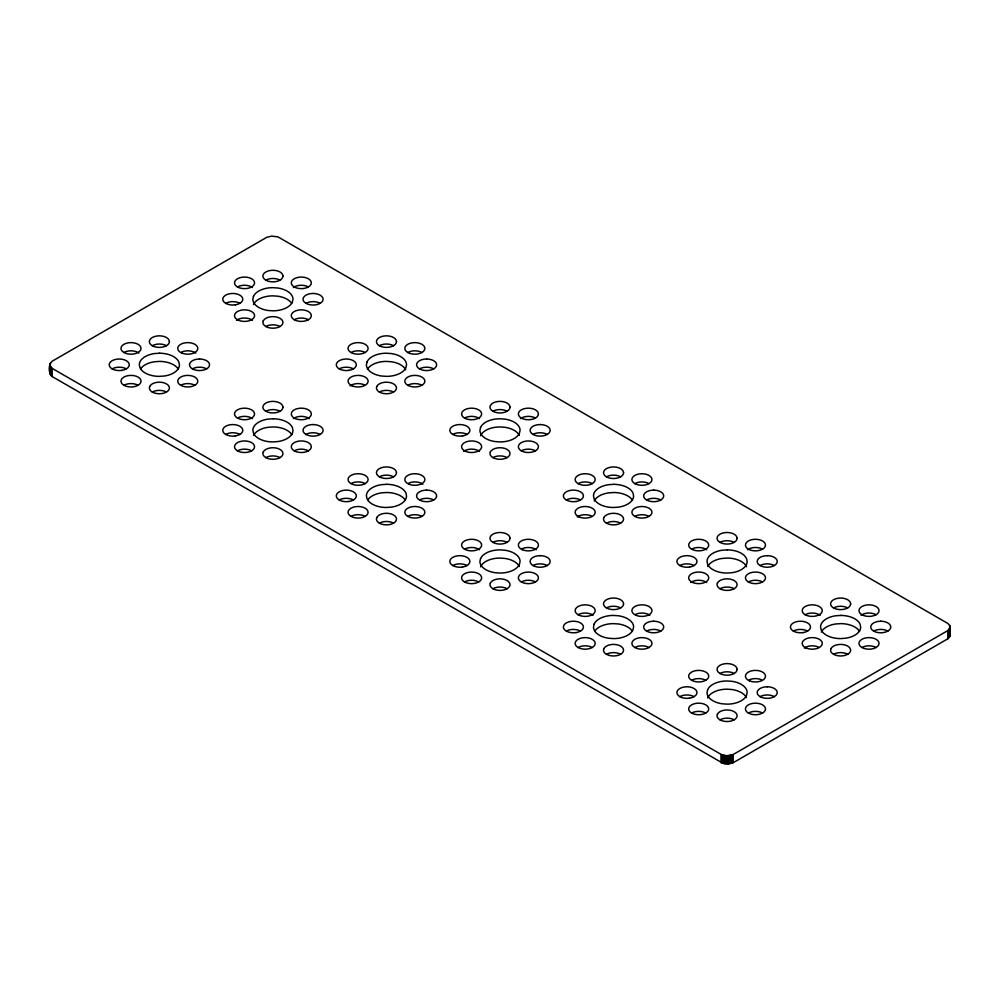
<?xml version="1.0" encoding="UTF-8"?>
<svg xmlns="http://www.w3.org/2000/svg" width="1000" height="1000" viewBox="0 0 1000 1000"><rect width="100%" height="100%" fill="white"/><g stroke="black" fill="none" stroke-linecap="round" stroke-linejoin="round"><path stroke-width="1.5" d="M50.087 364.038L50.338 366.287L52.075 368.325L722.062 754.938L727.075 755.713L733.188 754.513L947.925 630.538L949.912 627.762L949.663 625.513L947.925 623.488L277.938 236.863L271.613 236.137L266.812 237.288L52.075 361.262C48.238 364.787 48.238 373 52.075 376.512L723.238 763.462L728.388 763.863L733.188 762.712L947.925 638.737L949.912 635.962L950 627.013M50.338 371.488L50.087 373.75M138.1 385.275L139.688 384.075A10.037 5.8 0 0 0 138.1 377.088A10.037 5.8 0 0 0 125.975 376.163L123.9 377.088A10.037 5.8 0 0 0 123.9 385.275A10.037 5.8 0 0 0 138.1 385.275A10.037 5.8 0 0 0 125.975 384.363L123.9 385.275M293.412 287.55L294.212 286.95A10.037 5.8 0 0 1 308.4 286.95A10.037 5.8 0 0 0 308.4 278.762A10.037 5.8 0 0 0 294.212 278.762L292.613 279.962A10.037 5.8 0 0 0 294.212 286.95A10.037 5.8 0 0 0 306.325 287.875L308.4 286.95M251.637 450.825L253.225 449.625A10.037 5.8 0 0 0 251.637 442.638A10.037 5.8 0 0 0 239.525 441.712L237.438 442.638A10.037 5.8 0 0 0 237.438 450.825A10.037 5.8 0 0 0 251.637 450.825A10.037 5.8 0 0 0 239.525 449.913L237.438 450.825M365.175 516.375L366.763 515.175A10.037 5.8 0 0 0 365.175 508.188A10.037 5.8 0 0 0 353.062 507.262L350.975 508.188A10.037 5.8 0 0 0 350.975 516.375A10.037 5.8 0 0 0 365.175 516.375A10.037 5.8 0 0 0 353.062 515.462L350.975 516.375M520.487 418.65L521.287 418.05A10.037 5.8 0 0 1 535.475 418.05A10.037 5.8 0 0 0 535.475 409.862A10.037 5.8 0 0 0 521.287 409.862L519.7 411.062A10.037 5.8 0 0 0 521.287 418.05A10.037 5.8 0 0 0 533.4 418.975L535.475 418.05M478.713 581.95L480.3 580.75A10.037 5.8 0 0 0 478.713 573.75A10.037 5.8 0 0 0 466.6 572.825L464.525 573.75A10.037 5.8 0 0 0 464.525 581.95A10.037 5.8 0 0 0 478.713 581.95A10.037 5.8 0 0 0 466.6 581.025L464.525 581.95M592.25 647.5L593.85 646.3A10.037 5.8 0 0 0 592.25 639.3A10.037 5.8 0 0 0 580.138 638.387L578.062 639.3A10.037 5.8 0 0 0 578.062 647.5A10.037 5.8 0 0 0 592.25 647.5A10.037 5.8 0 0 0 580.138 646.575L578.062 647.5M747.575 549.775L748.363 549.175A10.037 5.8 0 0 1 762.562 549.175A10.037 5.8 0 0 0 762.562 540.975A10.037 5.8 0 0 0 748.363 540.975L746.775 542.175A10.037 5.8 0 0 0 748.363 549.175A10.037 5.8 0 0 0 760.475 550.087L762.562 549.175M705.788 713.05L707.387 711.85A10.037 5.8 0 0 0 705.788 704.85A10.037 5.8 0 0 0 693.675 703.938L691.6 704.85A10.037 5.8 0 0 0 691.6 713.05A10.037 5.8 0 0 0 705.788 713.05A10.037 5.8 0 0 0 693.675 712.125L691.6 713.05M861.112 615.325L861.9 614.725A10.037 5.8 0 0 1 876.1 614.725A10.037 5.8 0 0 0 876.1 606.525A10.037 5.8 0 0 0 861.9 606.525L860.312 607.725A10.037 5.8 0 0 0 861.9 614.725A10.037 5.8 0 0 0 874.025 615.638L876.1 614.725M421.938 352.5L419.862 353.425A10.037 5.8 0 0 1 407.75 352.5A10.037 5.8 0 0 1 406.15 345.513L407.75 344.312A10.037 5.8 0 0 1 421.938 344.312A10.037 5.8 0 0 1 421.938 352.5A10.037 5.8 0 0 0 407.75 352.5M649.025 483.625L646.938 484.538A10.037 5.8 0 0 1 634.825 483.625A10.037 5.8 0 0 1 633.237 476.625L634.825 475.425A10.037 5.8 0 0 1 649.025 475.425A10.037 5.8 0 0 1 649.025 483.625A10.037 5.8 0 0 0 634.825 483.625M237.438 286.95A10.037 5.8 0 0 1 251.637 286.95A10.037 5.8 0 0 0 253.225 279.962L251.637 278.762A10.037 5.8 0 0 0 237.438 278.762A10.037 5.8 0 0 0 237.438 286.95L239.525 287.875A10.037 5.8 0 0 0 251.637 286.95L252.425 287.55M308.4 319.725L306.325 318.812A10.037 5.8 0 0 0 294.212 319.725L292.613 318.525A10.037 5.8 0 0 1 294.212 311.537A10.037 5.8 0 0 1 306.325 310.613L308.4 311.537A10.037 5.8 0 0 1 308.4 319.725A10.037 5.8 0 0 1 294.212 319.725M350.975 352.5L353.062 353.425A10.037 5.8 0 0 0 365.175 352.5A10.037 5.8 0 0 0 366.763 345.513L365.175 344.312A10.037 5.8 0 0 0 350.975 344.312A10.037 5.8 0 0 0 350.975 352.5A10.037 5.8 0 0 1 365.175 352.5M421.938 385.275L419.862 384.363A10.037 5.8 0 0 0 407.75 385.275L406.15 384.075A10.037 5.8 0 0 1 407.75 377.088A10.037 5.8 0 0 1 419.862 376.163L421.938 377.088A10.037 5.8 0 0 1 421.938 385.275A10.037 5.8 0 0 1 407.75 385.275M464.525 418.05A10.037 5.8 0 0 1 478.713 418.05A10.037 5.8 0 0 0 480.3 411.062L478.713 409.862A10.037 5.8 0 0 0 464.525 409.862A10.037 5.8 0 0 0 464.525 418.05L466.6 418.975A10.037 5.8 0 0 0 478.713 418.05L479.513 418.65M535.475 450.825L533.4 449.913A10.037 5.8 0 0 0 521.287 450.825L519.7 449.625A10.037 5.8 0 0 1 521.287 442.638A10.037 5.8 0 0 1 533.4 441.712L535.475 442.638A10.037 5.8 0 0 1 535.475 450.825A10.037 5.8 0 0 1 521.287 450.825M578.062 483.625L580.138 484.538A10.037 5.8 0 0 0 592.25 483.625A10.037 5.8 0 0 0 593.85 476.625L592.25 475.425A10.037 5.8 0 0 0 578.062 475.425A10.037 5.8 0 0 0 578.062 483.625A10.037 5.8 0 0 1 592.25 483.625M649.025 516.4L646.938 515.475A10.037 5.8 0 0 0 634.825 516.4L633.237 515.2A10.037 5.8 0 0 1 634.825 508.2A10.037 5.8 0 0 1 646.938 507.275L649.025 508.2A10.037 5.8 0 0 1 649.025 516.4A10.037 5.8 0 0 1 634.825 516.4M691.6 549.175A10.037 5.8 0 0 1 705.788 549.175A10.037 5.8 0 0 0 707.387 542.175L705.788 540.975A10.037 5.8 0 0 0 691.6 540.975A10.037 5.8 0 0 0 691.6 549.175L693.675 550.087A10.037 5.8 0 0 0 705.788 549.175L706.587 549.775M762.562 581.95L760.475 581.025A10.037 5.8 0 0 0 748.363 581.95L746.775 580.75A10.037 5.8 0 0 1 748.363 573.75A10.037 5.8 0 0 1 760.475 572.825L762.562 573.75A10.037 5.8 0 0 1 762.562 581.95A10.037 5.8 0 0 1 748.363 581.95M805.138 614.725A10.037 5.8 0 0 1 819.325 614.725A10.037 5.8 0 0 0 820.925 607.725L819.325 606.525A10.037 5.8 0 0 0 805.138 606.525A10.037 5.8 0 0 0 805.138 614.725L807.212 615.638A10.037 5.8 0 0 0 819.325 614.725L820.125 615.325M876.1 647.5L874.025 646.575A10.037 5.8 0 0 0 861.9 647.5L860.312 646.3A10.037 5.8 0 0 1 861.9 639.3A10.037 5.8 0 0 1 874.025 638.387L876.1 639.3A10.037 5.8 0 0 1 876.1 647.5A10.037 5.8 0 0 1 861.9 647.5M123.9 352.5A10.037 5.8 0 0 1 138.1 352.5A10.037 5.8 0 0 0 139.688 345.513L138.1 344.312A10.037 5.8 0 0 0 123.9 344.312A10.037 5.8 0 0 0 123.9 352.5L125.975 353.425A10.037 5.8 0 0 0 138.1 352.5L138.887 353.1M194.862 385.275L192.787 384.363A10.037 5.8 0 0 0 180.675 385.275L179.075 384.075A10.037 5.8 0 0 1 180.675 377.088A10.037 5.8 0 0 1 192.787 376.163L194.862 377.088A10.037 5.8 0 0 1 194.862 385.275A10.037 5.8 0 0 1 180.675 385.275M237.438 418.05A10.037 5.8 0 0 1 251.637 418.05A10.037 5.8 0 0 0 253.225 411.062L251.637 409.862A10.037 5.8 0 0 0 237.438 409.862A10.037 5.8 0 0 0 237.438 418.05L239.525 418.975A10.037 5.8 0 0 0 251.637 418.05L252.425 418.65M308.4 450.825L306.325 449.913A10.037 5.8 0 0 0 294.212 450.825L292.613 449.625A10.037 5.8 0 0 1 294.212 442.638A10.037 5.8 0 0 1 306.325 441.712L308.4 442.638A10.037 5.8 0 0 1 308.4 450.825A10.037 5.8 0 0 1 294.212 450.825M350.975 483.6L353.062 484.525A10.037 5.8 0 0 0 365.175 483.6A10.037 5.8 0 0 0 366.763 476.613L365.175 475.412A10.037 5.8 0 0 0 350.975 475.412A10.037 5.8 0 0 0 350.975 483.6A10.037 5.8 0 0 1 365.175 483.6M421.938 516.375L419.862 515.462A10.037 5.8 0 0 0 407.75 516.375L406.15 515.175A10.037 5.8 0 0 1 407.75 508.188A10.037 5.8 0 0 1 419.862 507.262L421.938 508.188A10.037 5.8 0 0 1 421.938 516.375A10.037 5.8 0 0 1 407.75 516.375M464.525 549.175A10.037 5.8 0 0 1 478.713 549.175A10.037 5.8 0 0 0 480.3 542.175L478.713 540.975A10.037 5.8 0 0 0 464.525 540.975A10.037 5.8 0 0 0 464.525 549.175L466.6 550.087A10.037 5.8 0 0 0 478.713 549.175L479.513 549.775M535.475 581.95L533.4 581.025A10.037 5.8 0 0 0 521.287 581.95L519.7 580.75A10.037 5.8 0 0 1 521.287 573.75A10.037 5.8 0 0 1 533.4 572.825L535.475 573.75A10.037 5.8 0 0 1 535.475 581.95A10.037 5.8 0 0 1 521.287 581.95M578.062 614.725A10.037 5.8 0 0 1 592.25 614.725A10.037 5.8 0 0 0 593.85 607.725L592.25 606.525A10.037 5.8 0 0 0 578.062 606.525A10.037 5.8 0 0 0 578.062 614.725L580.138 615.638A10.037 5.8 0 0 0 592.25 614.725L593.05 615.325M649.025 647.5L646.938 646.575A10.037 5.8 0 0 0 634.825 647.5L633.237 646.3A10.037 5.8 0 0 1 634.825 639.3A10.037 5.8 0 0 1 646.938 638.387L649.025 639.3A10.037 5.8 0 0 1 649.025 647.5A10.037 5.8 0 0 1 634.825 647.5M691.6 680.275L693.675 681.188A10.037 5.8 0 0 0 705.788 680.275A10.037 5.8 0 0 0 707.387 673.275L705.788 672.075A10.037 5.8 0 0 0 691.6 672.075A10.037 5.8 0 0 0 691.6 680.275A10.037 5.8 0 0 1 705.788 680.275M762.562 713.05L760.475 712.125A10.037 5.8 0 0 0 748.363 713.05L746.775 711.85A10.037 5.8 0 0 1 748.363 704.85A10.037 5.8 0 0 1 760.475 703.938L762.562 704.85A10.037 5.8 0 0 1 762.562 713.05A10.037 5.8 0 0 1 748.363 713.05M949.663 633.713L950 635.2M949.912 626.25L949.912 635.962M949.663 625.513L949.663 636.7M949.237 629.225L949.237 637.425M948.65 629.913L948.65 638.1M947.925 630.538L947.925 638.737M733.188 754.513L733.188 762.712M732.1 754.938L732.1 763.138M730.925 755.275L730.925 763.462M729.675 755.512L729.675 763.713M728.388 755.662L728.388 763.863M727.075 755.713L727.075 763.913M725.763 755.662L725.763 763.863M724.475 755.512L724.475 763.713M723.238 755.275L723.238 763.462M722.062 754.938L722.062 763.138M720.975 754.513L720.975 762.712M52.075 368.325L52.075 376.512M51.35 367.688L51.35 375.887M50.763 367.013L50.763 375.2M50.338 363.3L50.338 374.487M379.363 476.812A10.037 5.8 0 0 1 393.562 476.812M192.425 368.888A10.037 5.8 0 0 1 196.925 367.388L199.525 367.2A10.037 5.8 0 0 1 206.625 368.888M265.825 411.262A10.037 5.8 0 0 1 280.012 411.262M339.225 499.988A10.037 5.8 0 0 1 346.312 498.3L348.913 498.5A10.037 5.8 0 0 1 353.413 499.988M408.8 483.075A10.037 5.8 0 0 1 422.85 484.212M253.612 435.375A20.075 11.587 0 0 1 268 427.3L273.212 426.95A20.075 11.587 0 0 1 291.875 434.738M379.363 523.175A10.037 5.8 0 0 1 393.562 523.175M181.713 351.975A10.037 5.8 0 0 1 195.775 353.113M152.287 392.062A10.037 5.8 0 0 1 166.475 392.062M112.15 368.888A10.037 5.8 0 0 1 119.237 367.2L121.838 367.388A10.037 5.8 0 0 1 126.337 368.888M533.05 434.438A10.037 5.8 0 0 1 537.55 432.938L540.138 432.75A10.037 5.8 0 0 1 547.238 434.438M463.612 451.438A10.037 5.8 0 0 1 479.538 451.362M225.688 434.438A10.037 5.8 0 0 1 232.775 432.75L235.375 432.938A10.037 5.8 0 0 1 239.875 434.438M140.625 368.875A20.075 11.587 0 0 1 154.462 361.75L159.662 361.4A20.075 11.587 0 0 1 178.337 369.188M522.212 548.7A10.037 5.8 0 0 1 536.3 549.712M452.762 565.562A10.037 5.8 0 0 1 459.862 563.862L462.45 564.062A10.037 5.8 0 0 1 466.95 565.562M594.587 631.4A20.075 11.587 0 0 1 613.25 623.625L618.462 623.975A20.075 11.587 0 0 1 632.3 631.087M566.3 631.112A10.037 5.8 0 0 1 573.4 629.412L576 629.612A10.037 5.8 0 0 1 580.487 631.112M606.438 654.287A10.037 5.8 0 0 1 620.638 654.287M749.3 679.8A10.037 5.8 0 0 1 761.513 679.75M492.9 542.388A10.037 5.8 0 0 1 507.1 542.388M533.05 565.562A10.037 5.8 0 0 1 537.55 564.062L540.138 563.862A10.037 5.8 0 0 1 547.238 565.562M480.538 566.812A20.075 11.587 0 0 1 499.712 558.062L504.913 558.425A20.075 11.587 0 0 1 519.312 566.5M492.9 588.737A10.037 5.8 0 0 1 507.1 588.737M606.438 607.938A10.037 5.8 0 0 1 620.638 607.938M635.763 614.25A10.037 5.8 0 0 1 649.837 615.262M646.587 631.112A10.037 5.8 0 0 1 651.087 629.612L653.688 629.412A10.037 5.8 0 0 1 660.775 631.112M719.987 673.487A10.037 5.8 0 0 1 734.175 673.487M760.125 696.663A10.037 5.8 0 0 1 764.625 695.163L767.225 694.963A10.037 5.8 0 0 1 774.312 696.663M707.625 697.913A20.075 11.587 0 0 1 726.787 689.175L732 689.525A20.075 11.587 0 0 1 746.388 697.6M679.837 696.663A10.037 5.8 0 0 1 686.938 694.963L689.538 695.163A10.037 5.8 0 0 1 694.038 696.663M719.987 719.837A10.037 5.8 0 0 1 734.175 719.837M152.287 345.712A10.037 5.8 0 0 1 166.475 345.712M265.825 457.612A10.037 5.8 0 0 1 280.012 457.612M293.387 418.587A10.037 5.8 0 0 1 309.312 418.663M305.963 434.438A10.037 5.8 0 0 1 310.462 432.938L313.062 432.75A10.037 5.8 0 0 1 320.163 434.438M367.7 499.975A20.075 11.587 0 0 1 381.538 492.85L386.75 492.5A20.075 11.587 0 0 1 405.412 500.288M419.513 499.988A10.037 5.8 0 0 1 424 498.5L426.6 498.3A10.037 5.8 0 0 1 433.7 499.988M566.3 500.012A10.037 5.8 0 0 1 573.4 498.312L576 498.512A10.037 5.8 0 0 1 580.487 500.012M577.238 516.925A10.037 5.8 0 0 1 591.325 515.925M606.438 523.188A10.037 5.8 0 0 1 620.638 523.188M594.225 500.95A20.075 11.587 0 0 1 608.625 492.875L613.825 492.512A20.075 11.587 0 0 1 632.5 500.3M646.587 500.012A10.037 5.8 0 0 1 651.087 498.512L653.688 498.312A10.037 5.8 0 0 1 660.775 500.012M606.438 476.825A10.037 5.8 0 0 1 620.638 476.825M679.837 565.562A10.037 5.8 0 0 1 686.938 563.862L689.538 564.062A10.037 5.8 0 0 1 694.038 565.562M690.775 582.487A10.037 5.8 0 0 1 706.7 582.55M719.987 588.737A10.037 5.8 0 0 1 734.175 588.737M707.763 566.5A20.075 11.587 0 0 1 722.163 558.425L727.362 558.062A20.075 11.587 0 0 1 746.538 566.812M760.125 565.562A10.037 5.8 0 0 1 764.625 564.062L767.225 563.862A10.037 5.8 0 0 1 774.312 565.562M719.987 542.388A10.037 5.8 0 0 1 734.175 542.388M793.375 631.112A10.037 5.8 0 0 1 800.475 629.412L803.075 629.612A10.037 5.8 0 0 1 807.575 631.112M804.312 648.037A10.037 5.8 0 0 1 818.4 647.025M833.525 654.287A10.037 5.8 0 0 1 847.712 654.287M821.312 632.05A20.075 11.587 0 0 1 835.7 623.975L840.9 623.625A20.075 11.587 0 0 1 859.575 631.4M833.525 607.938A10.037 5.8 0 0 1 847.712 607.938M873.662 631.112A10.037 5.8 0 0 1 878.162 629.612L880.763 629.412A10.037 5.8 0 0 1 887.85 631.112M265.825 280.163A10.037 5.8 0 0 1 280.012 280.163M305.963 303.337A10.037 5.8 0 0 1 310.462 301.837L313.062 301.637A10.037 5.8 0 0 1 320.163 303.337M253.463 304.6A20.075 11.587 0 0 1 272.638 295.85L277.838 296.2A20.075 11.587 0 0 1 291.688 303.325M225.688 303.337A10.037 5.8 0 0 1 232.775 301.637L235.375 301.837A10.037 5.8 0 0 1 239.875 303.337M236.525 320.325A10.037 5.8 0 0 1 252.45 320.262M265.825 326.512A10.037 5.8 0 0 1 280.012 326.512M419.513 368.888A10.037 5.8 0 0 1 424 367.388L426.6 367.2A10.037 5.8 0 0 1 433.7 368.888M379.363 345.712A10.037 5.8 0 0 1 393.562 345.712M367.5 369.188A20.075 11.587 0 0 1 386.175 361.4L391.375 361.75A20.075 11.587 0 0 1 405.775 369.825M339.225 368.888A10.037 5.8 0 0 1 346.312 367.2L348.913 367.388A10.037 5.8 0 0 1 353.413 368.888M350.075 385.887A10.037 5.8 0 0 1 364.125 384.75M379.363 392.062A10.037 5.8 0 0 1 393.562 392.062M492.9 411.262A10.037 5.8 0 0 1 507.1 411.262M480.538 435.7A20.075 11.587 0 0 1 499.712 426.95L504.913 427.3A20.075 11.587 0 0 1 519.312 435.375M452.762 434.438A10.037 5.8 0 0 1 459.862 432.75L462.45 432.938A10.037 5.8 0 0 1 466.95 434.438M492.9 457.612A10.037 5.8 0 0 1 507.1 457.612M253.463 296.4L252.85 299.413A20.075 11.587 0 0 0 268 310.475L273.212 310.825A20.075 11.587 0 0 0 292.375 302.087L292.987 299.075A20.075 11.587 0 0 0 277.838 288.012L272.638 287.65A20.075 11.587 0 0 0 253.463 296.4M367 361.95L366.388 364.963A20.075 11.587 0 0 0 381.538 376.025L386.75 376.375A20.075 11.587 0 0 0 405.925 367.638L406.525 364.625A20.075 11.587 0 0 0 391.375 353.562L386.175 353.212A20.075 11.587 0 0 0 367 361.95M480.538 427.5L479.925 430.513A20.075 11.587 0 0 0 495.087 441.575L500.288 441.938A20.075 11.587 0 0 0 519.462 433.188L520.075 430.175A20.075 11.587 0 0 0 504.913 419.113L499.712 418.762A20.075 11.587 0 0 0 480.538 427.5M480.538 558.625L479.925 561.625A20.075 11.587 0 0 0 495.087 572.7L500.288 573.05A20.075 11.587 0 0 0 519.462 564.3L520.075 561.3A20.075 11.587 0 0 0 504.913 550.225L499.712 549.875A20.075 11.587 0 0 0 480.538 558.625M594.075 624.175L593.475 627.175A20.075 11.587 0 0 0 608.625 638.25L613.825 638.6A20.075 11.587 0 0 0 633 629.85L633.612 626.85A20.075 11.587 0 0 0 618.462 615.775L613.25 615.425A20.075 11.587 0 0 0 594.075 624.175M707.625 689.725L707.013 692.725A20.075 11.587 0 0 0 722.163 703.8L727.362 704.15A20.075 11.587 0 0 0 746.538 695.4L747.15 692.4A20.075 11.587 0 0 0 732 681.325L726.787 680.975A20.075 11.587 0 0 0 707.625 689.725M149.688 386.475L149.35 387.975A10.037 5.8 0 0 0 159.388 393.762A10.037 5.8 0 0 0 169.412 387.975L169.075 386.475A10.037 5.8 0 0 0 159.388 382.175A10.037 5.8 0 0 0 149.688 386.475M169.412 341.613L169.075 343.113A10.037 5.8 0 0 1 159.388 347.413A10.037 5.8 0 0 1 149.688 343.113L149.35 341.613A10.037 5.8 0 0 1 159.388 335.825A10.037 5.8 0 0 1 169.412 341.613M263.225 320.925L262.887 322.413A10.037 5.8 0 0 0 272.925 328.212A10.037 5.8 0 0 0 282.962 322.413L282.613 320.925A10.037 5.8 0 0 0 272.925 316.625A10.037 5.8 0 0 0 263.225 320.925M282.962 276.062L282.613 277.562A10.037 5.8 0 0 1 272.925 281.863A10.037 5.8 0 0 1 263.225 277.562L262.887 276.062A10.037 5.8 0 0 1 272.925 270.275A10.037 5.8 0 0 1 282.962 276.062M263.225 452.025L262.887 453.525A10.037 5.8 0 0 0 272.925 459.312A10.037 5.8 0 0 0 282.962 453.525L282.613 452.025A10.037 5.8 0 0 0 272.925 447.725A10.037 5.8 0 0 0 263.225 452.025M282.962 407.175L282.613 408.675A10.037 5.8 0 0 1 272.925 412.962A10.037 5.8 0 0 1 263.225 408.675L262.887 407.175A10.037 5.8 0 0 1 272.925 401.375A10.037 5.8 0 0 1 282.962 407.175M376.763 386.475L376.425 387.975A10.037 5.8 0 0 0 386.463 393.762A10.037 5.8 0 0 0 396.5 387.975L396.15 386.475A10.037 5.8 0 0 0 386.463 382.175A10.037 5.8 0 0 0 376.763 386.475M396.5 341.613L396.15 343.113A10.037 5.8 0 0 1 386.463 347.413A10.037 5.8 0 0 1 376.763 343.113L376.425 341.613A10.037 5.8 0 0 1 386.463 335.825A10.037 5.8 0 0 1 396.5 341.613M376.763 517.575L376.425 519.075A10.037 5.8 0 0 0 386.463 524.862A10.037 5.8 0 0 0 396.5 519.075L396.15 517.575A10.037 5.8 0 0 0 386.463 513.275A10.037 5.8 0 0 0 376.763 517.575M396.5 472.725L396.15 474.225A10.037 5.8 0 0 1 386.463 478.512A10.037 5.8 0 0 1 376.763 474.225L376.425 472.725A10.037 5.8 0 0 1 386.463 466.925A10.037 5.8 0 0 1 396.5 472.725M490.312 452.025L489.963 453.525A10.037 5.8 0 0 0 500 459.312A10.037 5.8 0 0 0 510.037 453.525L509.688 452.025A10.037 5.8 0 0 0 500 447.725A10.037 5.8 0 0 0 490.312 452.025M510.037 407.175L509.688 408.675A10.037 5.8 0 0 1 500 412.962A10.037 5.8 0 0 1 490.312 408.675L489.963 407.175A10.037 5.8 0 0 1 500 401.375A10.037 5.8 0 0 1 510.037 407.175M490.312 583.138L489.963 584.637A10.037 5.8 0 0 0 500 590.425A10.037 5.8 0 0 0 510.037 584.637L509.688 583.138A10.037 5.8 0 0 0 500 578.837A10.037 5.8 0 0 0 490.312 583.138M510.037 538.288L509.688 539.788A10.037 5.8 0 0 1 500 544.075A10.037 5.8 0 0 1 490.312 539.788L489.963 538.288A10.037 5.8 0 0 1 500 532.487A10.037 5.8 0 0 1 510.037 538.288M603.85 517.587L603.5 519.087A10.037 5.8 0 0 0 613.538 524.875A10.037 5.8 0 0 0 623.575 519.087L623.237 517.587A10.037 5.8 0 0 0 613.538 513.288A10.037 5.8 0 0 0 603.85 517.587M623.575 472.738L623.237 474.237A10.037 5.8 0 0 1 613.538 478.525A10.037 5.8 0 0 1 603.85 474.237L603.5 472.738A10.037 5.8 0 0 1 613.538 466.938A10.037 5.8 0 0 1 623.575 472.738M603.85 648.688L603.5 650.188A10.037 5.8 0 0 0 613.538 655.987A10.037 5.8 0 0 0 623.575 650.188L623.237 648.688A10.037 5.8 0 0 0 613.538 644.4A10.037 5.8 0 0 0 603.85 648.688M623.575 603.837L623.237 605.337A10.037 5.8 0 0 1 613.538 609.625A10.037 5.8 0 0 1 603.85 605.337L603.5 603.837A10.037 5.8 0 0 1 613.538 598.038A10.037 5.8 0 0 1 623.575 603.837M717.387 583.138L717.038 584.637A10.037 5.8 0 0 0 727.075 590.425A10.037 5.8 0 0 0 737.113 584.637L736.775 583.138A10.037 5.8 0 0 0 727.075 578.837A10.037 5.8 0 0 0 717.387 583.138M737.113 538.288L736.775 539.788A10.037 5.8 0 0 1 727.075 544.075A10.037 5.8 0 0 1 717.387 539.788L717.038 538.288A10.037 5.8 0 0 1 727.075 532.487A10.037 5.8 0 0 1 737.113 538.288M717.387 714.237L717.038 715.738A10.037 5.8 0 0 0 727.075 721.538A10.037 5.8 0 0 0 737.113 715.738L736.775 714.237A10.037 5.8 0 0 0 727.075 709.95A10.037 5.8 0 0 0 717.387 714.237M737.113 669.388L736.775 670.888A10.037 5.8 0 0 1 727.075 675.188A10.037 5.8 0 0 1 717.387 670.888L717.038 669.388A10.037 5.8 0 0 1 727.075 663.587A10.037 5.8 0 0 1 737.113 669.388M830.925 648.688L830.588 650.188A10.037 5.8 0 0 0 840.612 655.987A10.037 5.8 0 0 0 850.65 650.188L850.312 648.688A10.037 5.8 0 0 0 840.612 644.4A10.037 5.8 0 0 0 830.925 648.688M850.65 603.837L850.312 605.337A10.037 5.8 0 0 1 840.612 609.625A10.037 5.8 0 0 1 830.925 605.337L830.588 603.837A10.037 5.8 0 0 1 840.612 598.038A10.037 5.8 0 0 1 850.65 603.837M313.062 293.45L310.462 293.65A10.037 5.8 0 0 0 303.025 299.237A10.037 5.8 0 0 0 310.462 304.837L313.062 305.038A10.037 5.8 0 0 0 323.1 299.237A10.037 5.8 0 0 0 313.062 293.45M235.375 304.837L232.775 305.038A10.037 5.8 0 0 1 222.75 299.237A10.037 5.8 0 0 1 232.775 293.45L235.375 293.65A10.037 5.8 0 0 1 242.812 299.237A10.037 5.8 0 0 1 235.375 304.837M199.525 359L196.925 359.2A10.037 5.8 0 0 0 189.488 364.8A10.037 5.8 0 0 0 196.925 370.387L199.525 370.588A10.037 5.8 0 0 0 209.562 364.8A10.037 5.8 0 0 0 199.525 359M121.838 370.387L119.237 370.588A10.037 5.8 0 0 1 109.2 364.8A10.037 5.8 0 0 1 119.237 359L121.838 359.2A10.037 5.8 0 0 1 129.275 364.8A10.037 5.8 0 0 1 121.838 370.387M426.6 359L424 359.2A10.037 5.8 0 0 0 416.562 364.8A10.037 5.8 0 0 0 424 370.387L426.6 370.588A10.037 5.8 0 0 0 436.637 364.8A10.037 5.8 0 0 0 426.6 359M348.913 370.387L346.312 370.588A10.037 5.8 0 0 1 336.287 364.8A10.037 5.8 0 0 1 346.312 359L348.913 359.2A10.037 5.8 0 0 1 356.35 364.8A10.037 5.8 0 0 1 348.913 370.387M313.062 424.55L310.462 424.75A10.037 5.8 0 0 0 303.025 430.35A10.037 5.8 0 0 0 310.462 435.938L313.062 436.138A10.037 5.8 0 0 0 323.1 430.35A10.037 5.8 0 0 0 313.062 424.55M235.375 435.938L232.775 436.138A10.037 5.8 0 0 1 222.75 430.35A10.037 5.8 0 0 1 232.775 424.55L235.375 424.75A10.037 5.8 0 0 1 242.812 430.35A10.037 5.8 0 0 1 235.375 435.938M540.138 424.55L537.55 424.75A10.037 5.8 0 0 0 530.112 430.35A10.037 5.8 0 0 0 537.55 435.938L540.138 436.138A10.037 5.8 0 0 0 550.175 430.35A10.037 5.8 0 0 0 540.138 424.55M462.45 435.938L459.862 436.138A10.037 5.8 0 0 1 449.825 430.35A10.037 5.8 0 0 1 459.862 424.55L462.45 424.75A10.037 5.8 0 0 1 469.888 430.35A10.037 5.8 0 0 1 462.45 435.938M426.6 490.1L424 490.3A10.037 5.8 0 0 0 416.562 495.9A10.037 5.8 0 0 0 424 501.488L426.6 501.688A10.037 5.8 0 0 0 436.637 495.9A10.037 5.8 0 0 0 426.6 490.1M348.913 501.488L346.312 501.688A10.037 5.8 0 0 1 336.287 495.9A10.037 5.8 0 0 1 346.312 490.1L348.913 490.3A10.037 5.8 0 0 1 356.35 495.9A10.037 5.8 0 0 1 348.913 501.488M653.688 490.112L651.087 490.312A10.037 5.8 0 0 0 643.65 495.913A10.037 5.8 0 0 0 651.087 501.5L653.688 501.7A10.037 5.8 0 0 0 663.713 495.913A10.037 5.8 0 0 0 653.688 490.112M576 501.5L573.4 501.7A10.037 5.8 0 0 1 563.362 495.913A10.037 5.8 0 0 1 573.4 490.112L576 490.312A10.037 5.8 0 0 1 583.438 495.913A10.037 5.8 0 0 1 576 501.5M540.138 555.662L537.55 555.862A10.037 5.8 0 0 0 530.112 561.462A10.037 5.8 0 0 0 537.55 567.062L540.138 567.25A10.037 5.8 0 0 0 550.175 561.462A10.037 5.8 0 0 0 540.138 555.662M462.45 567.062L459.862 567.25A10.037 5.8 0 0 1 449.825 561.462A10.037 5.8 0 0 1 459.862 555.662L462.45 555.862A10.037 5.8 0 0 1 469.888 561.462A10.037 5.8 0 0 1 462.45 567.062M767.225 555.662L764.625 555.862A10.037 5.8 0 0 0 757.188 561.462A10.037 5.8 0 0 0 764.625 567.062L767.225 567.25A10.037 5.8 0 0 0 777.25 561.462A10.037 5.8 0 0 0 767.225 555.662M689.538 567.062L686.938 567.25A10.037 5.8 0 0 1 676.9 561.462A10.037 5.8 0 0 1 686.938 555.662L689.538 555.862A10.037 5.8 0 0 1 696.975 561.462A10.037 5.8 0 0 1 689.538 567.062M653.688 621.213L651.087 621.413A10.037 5.8 0 0 0 643.65 627.013A10.037 5.8 0 0 0 651.087 632.612L653.688 632.8A10.037 5.8 0 0 0 663.713 627.013A10.037 5.8 0 0 0 653.688 621.213M576 632.612L573.4 632.8A10.037 5.8 0 0 1 563.362 627.013A10.037 5.8 0 0 1 573.4 621.213L576 621.413A10.037 5.8 0 0 1 583.438 627.013A10.037 5.8 0 0 1 576 632.612M880.763 621.213L878.162 621.413A10.037 5.8 0 0 0 870.725 627.013A10.037 5.8 0 0 0 878.162 632.612L880.763 632.8A10.037 5.8 0 0 0 890.8 627.013A10.037 5.8 0 0 0 880.763 621.213M803.075 632.612L800.475 632.8A10.037 5.8 0 0 1 790.438 627.013A10.037 5.8 0 0 1 800.475 621.213L803.075 621.413A10.037 5.8 0 0 1 810.512 627.013A10.037 5.8 0 0 1 803.075 632.612M767.225 686.775L764.625 686.963A10.037 5.8 0 0 0 757.188 692.562A10.037 5.8 0 0 0 764.625 698.162L767.225 698.363A10.037 5.8 0 0 0 777.25 692.562A10.037 5.8 0 0 0 767.225 686.775M689.538 698.162L686.938 698.363A10.037 5.8 0 0 1 676.9 692.562A10.037 5.8 0 0 1 686.938 686.775L689.538 686.963A10.037 5.8 0 0 1 696.975 692.562A10.037 5.8 0 0 1 689.538 698.162M159.662 353.212L154.462 353.562A20.075 11.587 0 0 0 139.312 364.625L139.925 367.638A20.075 11.587 0 0 0 159.1 376.375L164.3 376.025A20.075 11.587 0 0 0 179.45 364.963L178.837 361.95A20.075 11.587 0 0 0 159.662 353.212M273.212 418.762L268 419.113A20.075 11.587 0 0 0 252.85 430.175L253.463 433.188A20.075 11.587 0 0 0 272.638 441.938L277.838 441.575A20.075 11.587 0 0 0 292.987 430.513L292.375 427.5A20.075 11.587 0 0 0 273.212 418.762M386.75 484.312L381.538 484.663A20.075 11.587 0 0 0 366.388 495.737L367 498.738A20.075 11.587 0 0 0 386.175 507.488L391.375 507.125A20.075 11.587 0 0 0 406.525 496.062L405.925 493.062A20.075 11.587 0 0 0 386.75 484.312M613.825 484.325L608.625 484.675A20.075 11.587 0 0 0 593.475 495.75L594.075 498.75A20.075 11.587 0 0 0 613.25 507.5L618.462 507.15A20.075 11.587 0 0 0 633.612 496.075L633 493.075A20.075 11.587 0 0 0 613.825 484.325M727.362 549.875L722.163 550.225A20.075 11.587 0 0 0 707.013 561.3L707.625 564.3A20.075 11.587 0 0 0 726.787 573.05L732 572.7A20.075 11.587 0 0 0 747.15 561.625L746.538 558.625A20.075 11.587 0 0 0 727.362 549.875M840.9 615.425L835.7 615.775A20.075 11.587 0 0 0 820.55 626.85L821.162 629.85A20.075 11.587 0 0 0 840.337 638.6L845.537 638.25A20.075 11.587 0 0 0 860.688 627.175L860.075 624.175A20.075 11.587 0 0 0 840.9 615.425M408.675 484.075A10.037 5.8 0 0 0 424.787 480.312A10.037 5.8 0 0 0 411.075 474.137A10.037 5.8 0 0 0 408.675 484.075M465.562 451.35A10.037 5.8 0 0 0 481.575 447.45A10.037 5.8 0 0 0 467.713 441.4A10.037 5.8 0 0 0 465.562 451.35M181.6 352.975A10.037 5.8 0 0 0 197.712 349.2A10.037 5.8 0 0 0 184 343.038A10.037 5.8 0 0 0 181.6 352.975M295.138 418.525A10.037 5.8 0 0 0 311.25 414.75A10.037 5.8 0 0 0 297.538 408.587A10.037 5.8 0 0 0 295.138 418.525M522.337 549.7A10.037 5.8 0 0 0 538.35 545.788A10.037 5.8 0 0 0 524.475 539.738A10.037 5.8 0 0 0 522.337 549.7M749.412 680.8A10.037 5.8 0 0 0 765.425 676.888A10.037 5.8 0 0 0 751.55 670.837A10.037 5.8 0 0 0 749.412 680.8M635.875 615.25A10.037 5.8 0 0 0 651.888 611.337A10.037 5.8 0 0 0 638.013 605.288A10.037 5.8 0 0 0 635.875 615.25M238.487 320.25A10.037 5.8 0 0 0 254.5 316.35A10.037 5.8 0 0 0 240.625 310.3A10.037 5.8 0 0 0 238.487 320.25M692.525 582.425A10.037 5.8 0 0 0 708.637 578.65A10.037 5.8 0 0 0 694.925 572.475A10.037 5.8 0 0 0 692.525 582.425M578.987 516.862A10.037 5.8 0 0 0 595.1 513.1A10.037 5.8 0 0 0 581.388 506.925A10.037 5.8 0 0 0 578.987 516.862M806.062 647.975A10.037 5.8 0 0 0 822.175 644.2A10.037 5.8 0 0 0 808.462 638.025A10.037 5.8 0 0 0 806.062 647.975M352.025 385.8A10.037 5.8 0 0 0 368.038 381.9A10.037 5.8 0 0 0 354.162 375.85A10.037 5.8 0 0 0 352.025 385.8"/></g></svg>
